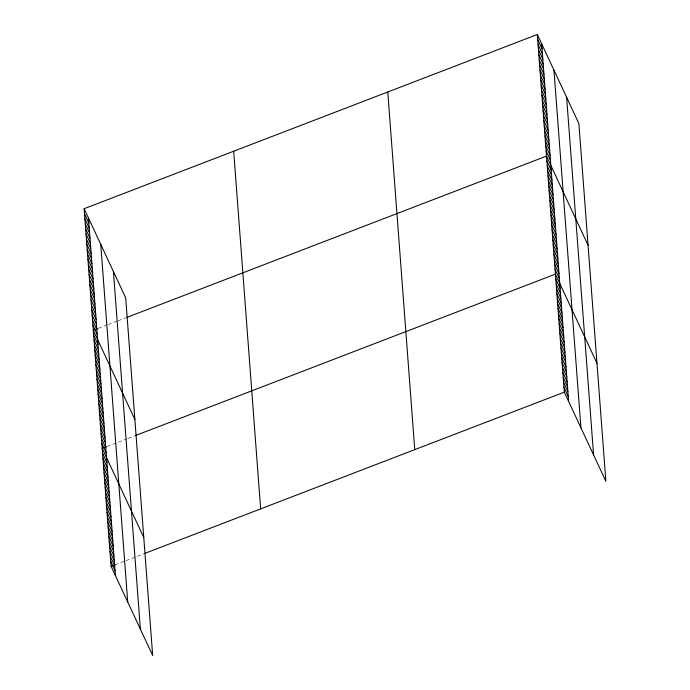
<?xml version="1.0" encoding="UTF-8"?>
<svg xmlns="http://www.w3.org/2000/svg" width="690" height="690" viewBox="0 0 690 690"><rect width="100%" height="100%" fill="white"/><g stroke="black" fill="none" stroke-linecap="round" stroke-linejoin="round"><path stroke-width="0.52" stroke-dasharray="3.45 2.59" d="M98.282 328.388L107.252 324.938M108.252 324.559L117.222 321.109M118.223 320.721L125.201 318.038M107.183 446.413L127.124 438.745M128.124 438.366L134.101 436.063M115.092 564.817L125.062 560.987M126.054 560.608L144.003 553.708"/><path stroke-width="1.03" d="M84.128 208.708L125.692 297.847L152.671 655.5L111.099 566.352L84.128 208.708L537.329 34.5L578.901 123.648L605.872 481.292L564.308 392.153L537.329 34.5M97.281 328.768L93.297 330.303L134.869 419.451M126.201 317.659L546.497 156.104L588.07 245.252M106.191 446.792L102.198 448.327L143.77 537.476M135.102 435.683L555.407 274.128L596.971 363.268M111.099 566.352L115.092 564.817M145.004 553.32L564.308 392.153M537.708 39.563L542.038 48.852M538.096 44.634L542.426 53.924M538.476 49.697L542.806 58.986M538.856 54.769L543.185 64.058M539.235 59.832L543.573 69.121M539.623 64.903L543.953 74.192M540.003 69.966L544.332 79.255M540.382 75.038L544.721 84.318M540.77 80.1L545.1 89.389M541.15 85.163L545.48 94.452M541.529 90.235L545.859 99.524M541.917 95.298L546.247 104.587M542.297 100.369L546.627 109.658M542.676 105.432L547.006 114.721M543.065 110.504L547.394 119.793M543.444 115.566L547.774 124.855M543.823 120.638L548.153 129.918M544.203 125.701L548.541 134.99M544.591 130.764L548.921 140.053M544.971 135.835L549.3 145.124M545.35 140.898L549.689 150.187M545.738 145.97L550.068 155.259M546.118 151.032L550.448 160.322M546.868 161.02L551.207 170.309M547.239 165.936L551.577 175.226M547.61 170.853L551.948 180.142M547.981 175.769L552.319 185.058M548.352 180.685L552.69 189.974M548.723 185.61L553.061 194.899M549.093 190.526L553.432 199.815M549.464 195.442L553.803 204.732M549.835 200.359L554.173 209.648M550.206 205.275L554.544 214.564M550.577 210.191L554.915 219.48M550.948 215.116L555.286 224.405M551.319 220.032L555.657 229.322M551.69 224.949L556.028 234.238M552.06 229.865L556.399 239.154M552.431 234.781L556.77 244.07M552.802 239.697L557.141 248.987M553.173 244.622L557.511 253.911M553.544 249.538L557.882 258.828M553.923 254.455L558.253 263.744M554.294 259.371L558.624 268.66M554.665 264.287L558.995 273.576M555.036 269.204L559.366 278.493M555.778 279.045L560.107 288.334M556.149 283.961L560.478 293.25M556.519 288.877L560.849 298.166M556.89 293.793L561.22 303.082M557.261 298.71L561.591 307.999M557.632 303.635L561.962 312.915M558.003 308.551L562.333 317.84M558.374 313.467L562.704 322.756M558.745 318.383L563.075 327.672M559.116 323.3L563.445 332.589M559.486 328.216L563.816 337.505M559.857 333.141L564.187 342.421M560.228 338.057L564.558 347.346M560.599 342.973L564.929 352.262M560.97 347.889L565.3 357.179M561.341 352.806L565.671 362.095M561.712 357.722L566.042 367.011M562.083 362.647L566.412 371.927M562.454 367.563L566.783 376.852M562.824 372.479L567.154 381.768M563.195 377.396L567.525 386.685M563.566 382.312L567.896 391.601M563.937 387.228L568.267 396.517M84.508 213.771L88.838 223.06M84.887 218.834L89.217 228.123M85.275 223.905L89.605 233.194M85.655 228.968L89.985 238.257M86.034 234.039L90.364 243.329M86.414 239.102L90.752 248.391M86.802 244.174L91.132 253.454M87.181 249.237L91.511 258.526M87.561 254.308L91.899 263.589M87.949 259.371L92.279 268.66M88.329 264.434L92.658 273.723M88.708 269.505L93.038 278.795M89.096 274.568L93.426 283.857M89.476 279.64L93.806 288.929M89.855 284.703L94.185 293.992M90.243 289.774L94.573 299.055M90.623 294.837L94.953 304.126M91.002 299.909L95.332 309.189M91.391 304.971L95.72 314.261M91.77 310.034L96.1 319.323M92.15 315.106L96.479 324.395M92.529 320.169L96.867 329.458M92.917 325.24L97.247 334.529M93.668 335.219L97.997 344.508M94.038 340.144L98.368 349.425M94.409 345.06L98.739 354.349M94.78 349.977L99.11 359.266M95.151 354.893L99.481 364.182M95.522 359.809L99.852 369.098M95.893 364.725L100.223 374.014M96.264 369.65L100.593 378.931M96.635 374.567L100.964 383.856M97.005 379.483L101.335 388.772M97.376 384.399L101.706 393.688M97.747 389.315L102.077 398.604M98.118 394.231L102.448 403.521M98.489 399.148L102.819 408.437M98.86 404.073L103.19 413.362M99.231 408.989L103.56 418.278M99.602 413.905L103.931 423.194M99.972 418.821L104.302 428.111M100.343 423.738L104.673 433.027M100.714 428.654L105.044 437.943M101.085 433.579L105.415 442.868M101.456 438.495L105.786 447.784M101.827 443.411L106.157 452.7M102.569 453.244L106.898 462.533M102.939 458.16L107.269 467.449M103.31 463.085L107.64 472.374M103.681 468.001L108.011 477.29M104.052 472.917L108.382 482.207M104.423 477.834L108.753 487.123M104.794 482.75L109.124 492.039M105.165 487.666L109.494 496.955M105.535 492.591L109.865 501.88M105.906 497.507L110.236 506.796M106.277 502.423L110.607 511.713M106.648 507.34L110.978 516.629M107.019 512.256L111.349 521.545M107.39 517.172L111.72 526.461M107.761 522.097L112.091 531.386M108.132 527.013L112.461 536.303M108.502 531.93L112.832 541.219M108.873 536.846L113.212 546.135M109.244 541.762L113.583 551.051M109.615 546.678L113.954 555.968M109.986 551.603L114.324 560.892M110.357 556.519L114.695 565.809M110.728 561.436L115.066 570.725M566.611 97.29L593.59 454.943M553.949 70.138L580.928 427.791M541.659 43.789L568.638 401.433M387.771 91.986L414.75 449.639M233.686 151.214L260.656 508.866M113.41 271.498L140.381 629.151M100.749 244.346L127.719 601.991M88.458 217.988L115.437 575.641"/></g></svg>
